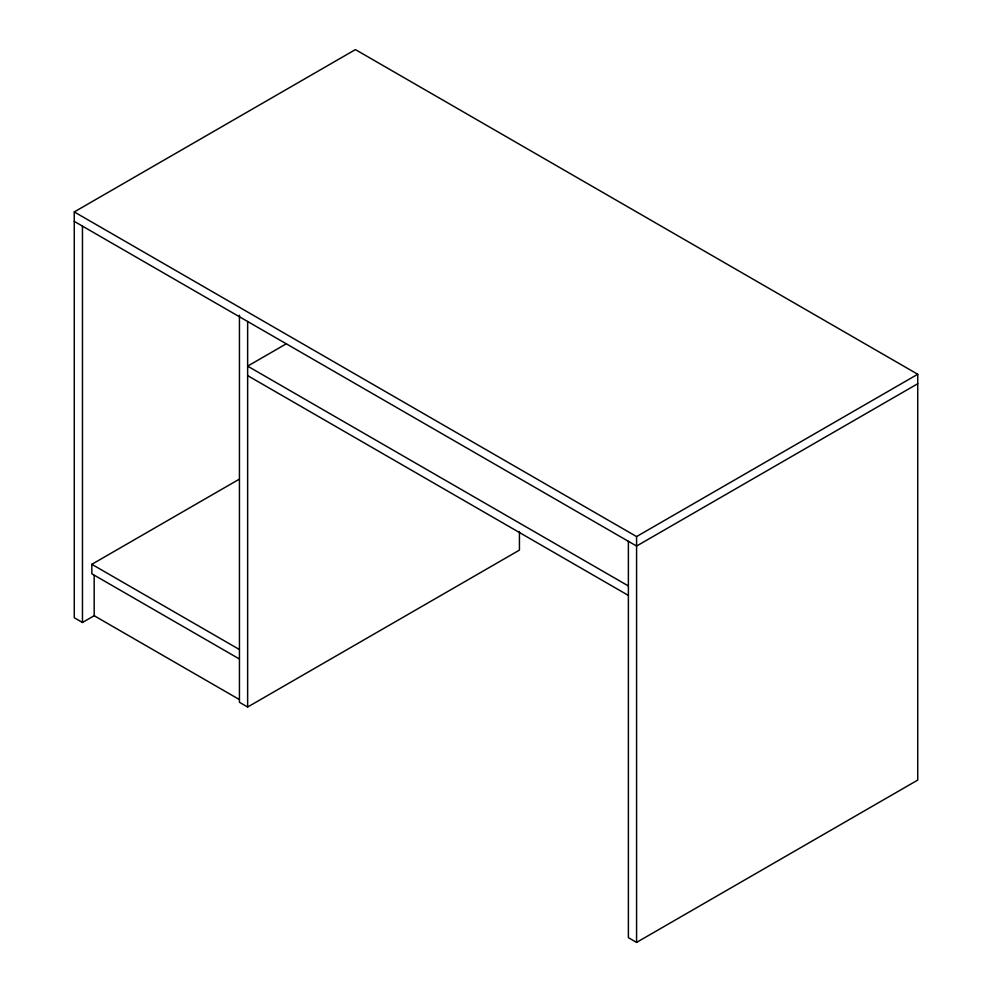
<?xml version="1.0" encoding="UTF-8"?>
<svg xmlns="http://www.w3.org/2000/svg" width="992" height="992" viewBox="0 0 992 992"><rect width="100%" height="100%" fill="white"/><g stroke="black" fill="none" stroke-linecap="round" stroke-linejoin="round"><path stroke-width="1.49" d="M94.513 615.524L82.46 622.48L74.264 617.743L74.264 211.928L355.421 49.6L917.736 374.257L917.736 780.072L636.579 942.4L628.382 937.663L628.382 541.31M286.465 343.716L247.64 366.135L628.37 585.95M239.444 659.01L91.834 573.785L91.834 564.312L238.911 479.396M239.444 315.233L239.444 702.286L247.64 707.023L519.436 550.114L519.436 531.538M74.264 211.928L636.579 536.573L917.736 374.257M917.736 383.718L636.579 546.046L74.264 221.39M247.64 375.608L628.37 595.411M91.834 564.312L239.444 649.537M239.097 699.385L94.178 615.722L94.178 575.521M636.579 536.573L636.579 942.4M247.64 321.507L247.64 707.023M82.46 226.126L82.46 622.48"/></g></svg>
